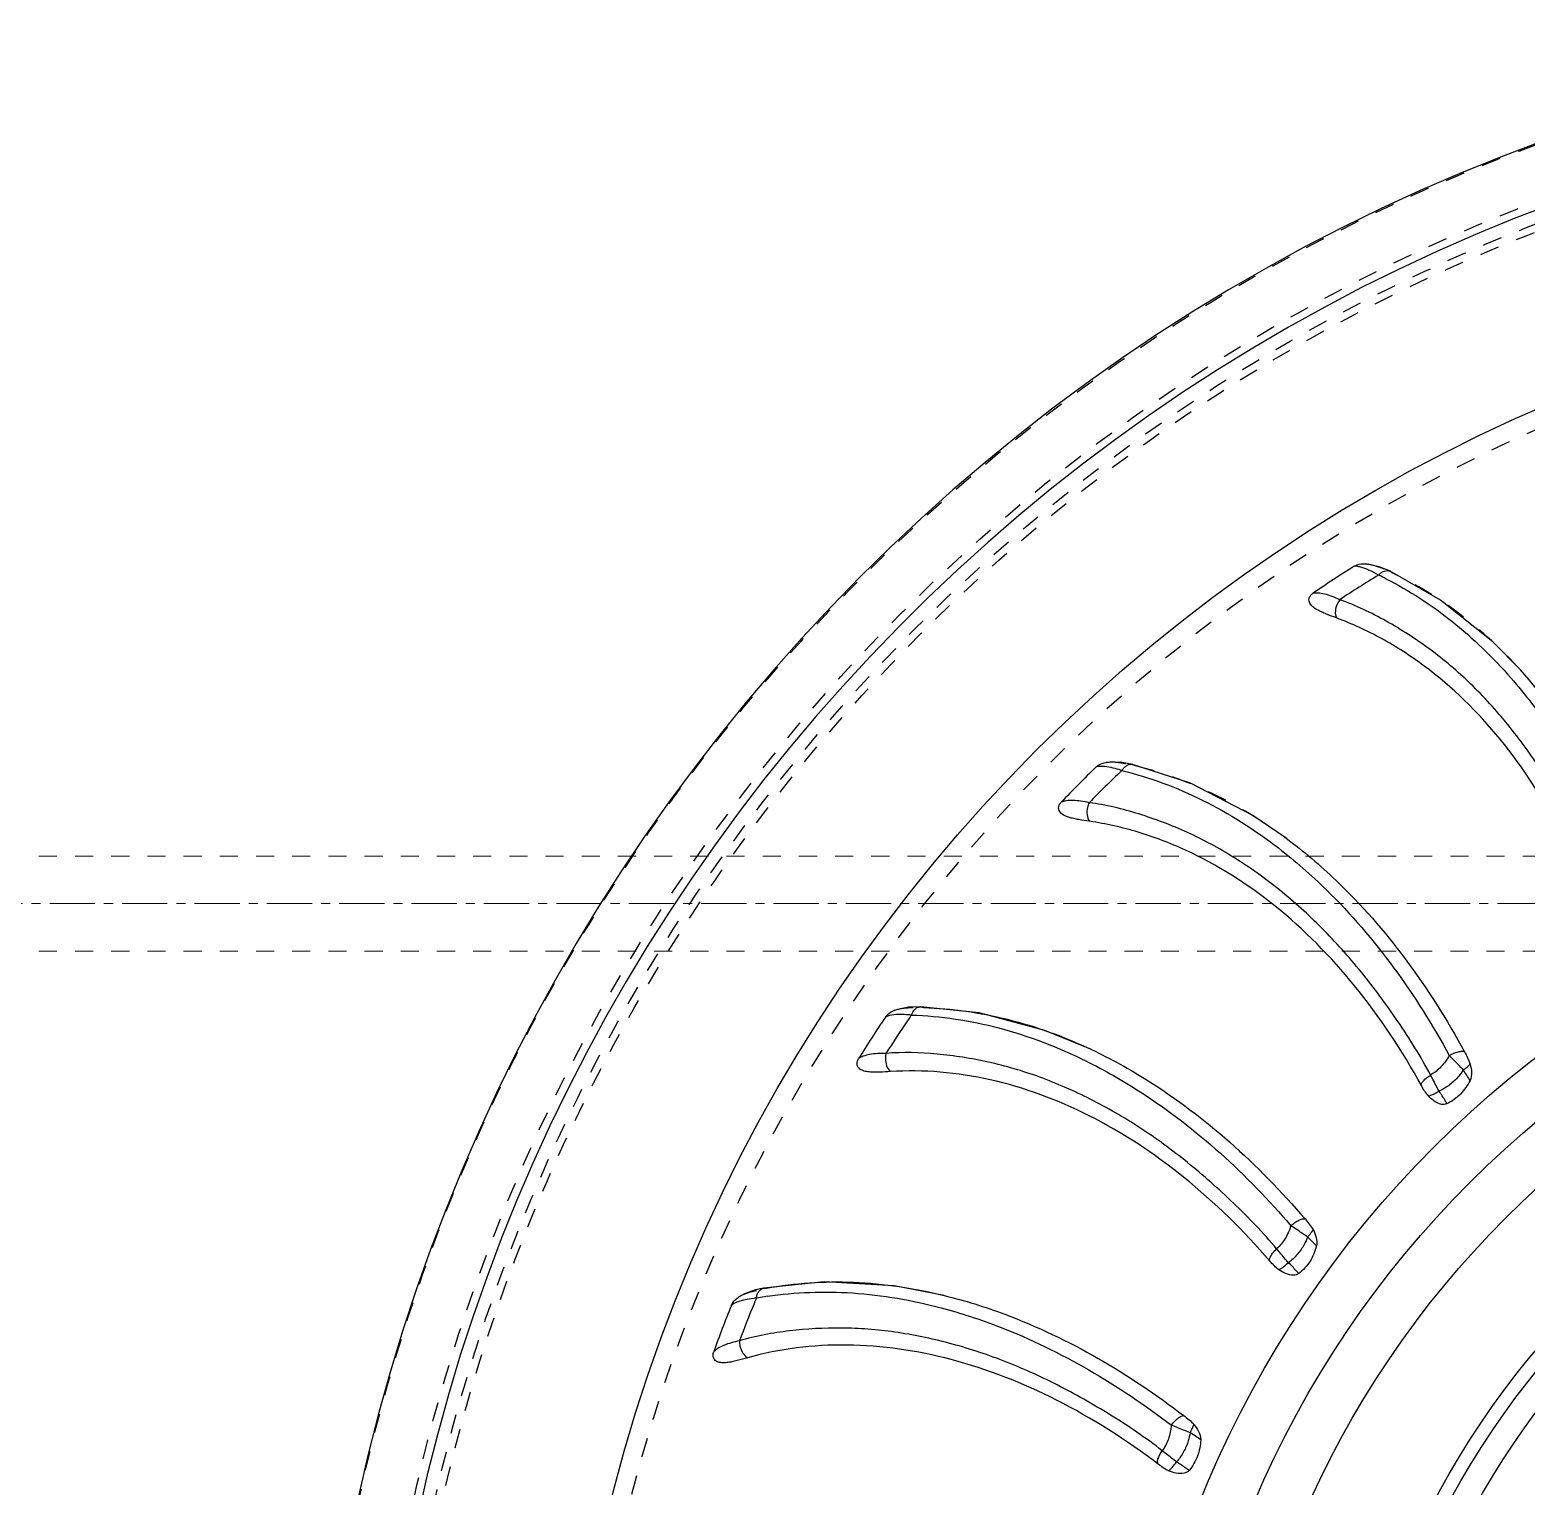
# Model space of a CAD drawing. Header units: millimetres. Extents: x 723 to 11228, y -2384 to 1578.
# Drawn here: x 1032.6 to 1158.6, y -697.4 to -574.8 of the extents above; entities that cross this region are included whole.
import ezdxf

# ---------------------------------------------------------------- set-up
doc = ezdxf.new("R2010")
doc.units = ezdxf.units.MM
doc.header["$LTSCALE"] = 16.335
doc.linetypes.add('CENTER', pattern=[0.6, 0.375, -0.075, 0.075, -0.075])
doc.linetypes.add('HIDDEN', pattern=[0.2, 0.1, -0.1])
doc.layers.get('0').update_dxf_attribs({"linetype": 'CONTINUOUS'})
doc.layers.add('cool', color=153, linetype='HIDDEN', lineweight=9)
doc.layers.add('DEFAULT_2', color=8, linetype='HIDDEN')

msp = doc.modelspace()

# ---------------------------------------------------------------- linework, layer by layer
at = {"color": 7, "linetype": 'Continuous'}
for p, q in [((1146.208, -619.957), (1145.061, -619.72)), ((1147.154, -620.345), (1146.208, -619.957)), ((1106.553, -657.058), (1105.366, -657.329)), ((1107.593, -657.025), (1106.553, -657.058)), ((1092.774, -681.185), (1092.246, -681.481)), ((1093.695, -680.862), (1092.774, -681.185)), ((1094.372, -680.711), (1093.695, -680.862)), ((1094.371, -680.711), (1094.372, -680.711))]:
    msp.add_line(p, q, dxfattribs=at)
for points in [[(1158.102, -628.653), (1155.785, -626.299), (1151.386, -622.778), (1147.151, -620.343)], [(1125.446, -636.606), (1124.43, -636.422), (1123.233, -636.435)], [(1138.366, -642.811), (1135.565, -640.904), (1130.319, -638.2), (1125.443, -636.605)], [(1121.976, -660.62), (1118.055, -659.008), (1112.527, -657.541), (1107.59, -657.025)], [(1109.567, -681.326), (1105.353, -680.519), (1099.462, -680.184), (1094.371, -680.711)]]:
    msp.add_lwpolyline(points, dxfattribs=at)
for radius in [136.298, 71.088, 69.932, 67.835]:
    msp.add_circle((1213.765, -731.744), radius, dxfattribs=at)
at = {"color": 3}
for radius in [89, 80.5]:
    msp.add_circle((1213.765, -731.744), radius, dxfattribs=at)
at = {"color": 6}
msp.add_circle((1213.765, -731.744), 84.75, dxfattribs=at)
at = {"color": 7, "linetype": 'Continuous'}
for centre, radius, start, end in [((1213.765, -731.744), 157.1, 100.49785, 79.50215), ((1213.765, -731.744), 151.848, 100.82307, 79.17693), ((1199.437, -708.244), 104.217, 122.06089, 124.35204), ((1198.668, -706.986), 101.036, 121.30974, 123.50732), ((1132.764, -648.491), 30.885, 63.00913, 64.28699), ((1146.892, -620.893), 0.604, 64.807, 68.72473), ((1194.869, -711.722), 104.232, 134.06509, 136.35669), ((1193.848, -710.644), 101.036, 133.30974, 135.50732), ((1125.303, -637.199), 0.607, 76.76569, 82.88552), ((1189.854, -715.196), 100.987, 145.30953, 145.59102), ((1107.576, -657.635), 0.607, 88.72573, 94.41272), ((1191.124, -716.071), 104.244, 146.06849, 148.3602), ((1189.897, -715.225), 101.039, 145.59116, 147.50731), ((1052.525, -728.103), 120.333, 32.62924, 33.13086), ((1055.293, -761.68), 120.328, 44.62422, 45.13087), ((1186.933, -720.507), 100.987, 157.30953, 157.59954), ((1099.278, -711.939), 30.884, 99.01127, 100.28699), ((1099.314, -712.164), 31.113, 98.56983, 99.01225), ((1188.363, -721.101), 104.253, 158.07108, 160.36369), ((1186.982, -720.527), 101.039, 157.59968, 159.50731), ((1064.98, -793.948), 120.323, 56.62044, 57.13088)]:
    msp.add_arc(centre, radius, start, end, dxfattribs=at)
for points, knots in [([(1144.116, -619.922), (1144.191, -619.875), (1144.488, -619.737), (1144.824, -619.707), (1145.061, -619.72)], [0, 0, 0, 0, 0.2709484, 1, 1, 1, 1]), ([(1144.655, -619.992), (1144.605, -619.979), (1144.429, -619.938), (1144.246, -619.915), (1144.116, -619.921)], [0, 0, 0, 0, 0.2844984, 1, 1, 1, 1]), ([(1146.164, -620.665), (1145.899, -620.51), (1145.41, -620.253), (1144.892, -620.053), (1144.655, -619.992)], [0, 0, 0, 0, 0.5557014, 1, 1, 1, 1]), ([(1146.164, -620.665), (1146.229, -620.593), (1146.374, -620.466), (1146.617, -620.329), (1146.874, -620.271), (1147.039, -620.301), (1147.112, -620.329)], [0, 0, 0, 0, 0.2738031, 0.5394234, 0.7804434, 1, 1, 1, 1]), ([(1146.781, -620.97), (1148.739, -621.967), (1152.537, -624.442), (1155.786, -627.591), (1157.301, -629.322)], [0, 0, 0, 0, 0.4885277, 1, 1, 1, 1]), ([(1142.61, -624.271), (1142.328, -624.166), (1141.908, -624.009), (1141.363, -623.78), (1140.978, -623.589), (1140.686, -623.397), (1140.489, -623.209), (1140.371, -623.048), (1140.294, -622.855), (1140.293, -622.624), (1140.408, -622.386), (1140.548, -622.26), (1140.63, -622.204)], [0, 0, 0, 0, 0.2538979, 0.3782254, 0.4993335, 0.6157731, 0.672099, 0.7275364, 0.7836074, 0.844389, 0.9165184, 1, 1, 1, 1]), ([(1142.892, -622.741), (1142.476, -622.55), (1141.879, -622.309), (1141.105, -622.174), (1140.774, -622.177), (1140.629, -622.204)], [0, 0, 0, 0, 0.5832974, 0.8124911, 1, 1, 1, 1]), ([(1142.892, -622.741), (1142.804, -622.852), (1142.537, -623.307), (1142.451, -623.916), (1142.61, -624.271)], [0, 0, 0, 0, 0.2665182, 1, 1, 1, 1]), ([(1166.255, -651.158), (1165.78, -649.456), (1164.875, -646.976), (1163.492, -643.779), (1162.385, -641.476), (1161.191, -639.264), (1159.489, -636.475), (1157.15, -633.246), (1154.512, -630.347), (1152.254, -628.293), (1149.932, -626.452), (1146.868, -624.479), (1144.248, -623.207), (1142.892, -622.741)], [0, 0, 0, 0, 0.1391804, 0.2073565, 0.2744418, 0.3404175, 0.4052995, 0.5317363, 0.6538274, 0.7133763, 0.7720291, 0.887033, 1, 1, 1, 1]), ([(1165.319, -651.86), (1164.342, -648.627), (1161.931, -642.499), (1156.798, -634.428), (1151.351, -629.082), (1146.486, -625.944), (1143.917, -624.761), (1142.61, -624.271)], [0, 0, 0, 0, 0.2742214, 0.5312824, 0.7713619, 0.8866941, 1, 1, 1, 1]), ([(1169.459, -649.823), (1168.851, -647.773), (1166.217, -640.18), (1162.068, -633.028), (1158.101, -628.654)], [0, 0, 0, 0, 0.2658107, 1, 1, 1, 1]), ([(1157.301, -629.322), (1158.509, -630.702), (1161.392, -634.469), (1165.19, -641.316), (1167.271, -646.927), (1168.146, -649.864)], [0, 0, 0, 0, 0.2352327, 0.6069072, 1, 1, 1, 1]), ([(1122.378, -636.826), (1122.44, -636.766), (1122.694, -636.574), (1123.005, -636.474), (1123.233, -636.436)], [0, 0, 0, 0, 0.2702627, 1, 1, 1, 1]), ([(1123.634, -636.876), (1123.396, -636.827), (1122.979, -636.762), (1122.55, -636.779), (1122.378, -636.826)], [0, 0, 0, 0, 0.577155, 1, 1, 1, 1]), ([(1124.544, -637.125), (1124.464, -637.098), (1124.164, -637.004), (1123.859, -636.923), (1123.634, -636.876)], [0, 0, 0, 0, 0.2679443, 1, 1, 1, 1]), ([(1124.544, -637.125), (1124.592, -637.043), (1124.703, -636.892), (1124.907, -636.71), (1125.138, -636.597), (1125.302, -636.587), (1125.378, -636.596)], [0, 0, 0, 0, 0.272474, 0.5377649, 0.7797135, 1, 1, 1, 1]), ([(1124.544, -637.124), (1126.877, -637.694), (1131.538, -639.432), (1135.72, -642.102), (1137.72, -643.643)], [0, 0, 0, 0, 0.4875012, 1, 1, 1, 1]), ([(1121.824, -641.399), (1121.525, -641.355), (1121.079, -641.289), (1120.493, -641.179), (1120.075, -641.072), (1119.746, -640.945), (1119.514, -640.802), (1119.363, -640.669), (1119.247, -640.495), (1119.198, -640.268), (1119.262, -640.01), (1119.373, -639.857), (1119.442, -639.785)], [0, 0, 0, 0, 0.2539225, 0.3782973, 0.4994507, 0.615907, 0.6722227, 0.7276357, 0.7836733, 0.844425, 0.9165339, 1, 1, 1, 1]), ([(1121.776, -639.836), (1121.327, -639.735), (1120.689, -639.623), (1119.9, -639.654), (1119.577, -639.728), (1119.441, -639.785)], [0, 0, 0, 0, 0.5840112, 0.8130029, 1, 1, 1, 1]), ([(1121.776, -639.836), (1121.712, -639.964), (1121.545, -640.467), (1121.59, -641.086), (1121.823, -641.399)], [0, 0, 0, 0, 0.2670471, 1, 1, 1, 1]), ([(1150.536, -662.774), (1149.717, -661.209), (1148.317, -658.971), (1146.299, -656.131), (1144.738, -654.108), (1143.11, -652.193), (1140.865, -649.819), (1137.906, -647.147), (1134.722, -644.86), (1132.087, -643.321), (1129.433, -642.003), (1126.026, -640.709), (1123.199, -640.01), (1121.776, -639.836)], [0, 0, 0, 0, 0.1391804, 0.2073565, 0.2744418, 0.3404175, 0.4052995, 0.5317363, 0.6538274, 0.7133763, 0.7720291, 0.887033, 1, 1, 1, 1]), ([(1149.768, -663.658), (1148.14, -660.699), (1144.508, -655.208), (1137.81, -648.382), (1131.372, -644.286), (1125.962, -642.229), (1123.204, -641.606), (1121.824, -641.399)], [0, 0, 0, 0, 0.2742211, 0.5312788, 0.7713579, 0.8866915, 1, 1, 1, 1]), ([(1137.72, -643.643), (1139.138, -644.736), (1144.846, -649.742), (1149.347, -656.033), (1152.116, -661.115)], [0, 0, 0, 0, 0.2361856, 1, 1, 1, 1]), ([(1138.366, -642.812), (1139.85, -643.915), (1143.495, -647.018), (1148.688, -652.978), (1151.918, -658.084), (1153.395, -660.804)], [0, 0, 0, 0, 0.2350607, 0.6066553, 1, 1, 1, 1]), ([(1105.872, -657.666), (1105.628, -657.668), (1105.206, -657.692), (1104.789, -657.798), (1104.631, -657.881)], [0, 0, 0, 0, 0.5778118, 1, 1, 1, 1]), ([(1104.632, -657.881), (1104.678, -657.812), (1104.881, -657.576), (1105.157, -657.415), (1105.366, -657.33)], [0, 0, 0, 0, 0.2696985, 1, 1, 1, 1]), ([(1106.819, -657.72), (1106.734, -657.711), (1106.42, -657.681), (1106.103, -657.665), (1105.872, -657.666)], [0, 0, 0, 0, 0.2680614, 1, 1, 1, 1]), ([(1106.818, -657.72), (1106.849, -657.63), (1106.927, -657.458), (1107.089, -657.238), (1107.293, -657.079), (1107.453, -657.036), (1107.529, -657.03)], [0, 0, 0, 0, 0.2724785, 0.5378267, 0.7797171, 1, 1, 1, 1]), ([(1106.819, -657.72), (1109.299, -657.794), (1114.387, -658.57), (1119.175, -660.42), (1121.518, -661.579)], [0, 0, 0, 0, 0.486965, 1, 1, 1, 1]), ([(1107.833, -657.087), (1110.216, -657.149), (1115.097, -657.852), (1119.713, -659.552), (1121.976, -660.621)], [0, 0, 0, 0, 0.4877966, 1, 1, 1, 1]), ([(1105.053, -662.472), (1104.75, -662.49), (1104.298, -662.519), (1103.7, -662.534), (1103.266, -662.518), (1102.916, -662.462), (1102.658, -662.371), (1102.482, -662.271), (1102.332, -662.125), (1102.236, -661.913), (1102.245, -661.646), (1102.322, -661.472), (1102.375, -661.387)], [0, 0, 0, 0, 0.2539439, 0.3783579, 0.4995494, 0.6160209, 0.6723294, 0.7277236, 0.7837341, 0.8444592, 0.9165472, 1, 1, 1, 1]), ([(1104.675, -660.948), (1104.213, -660.943), (1103.563, -660.966), (1102.796, -661.162), (1102.494, -661.303), (1102.374, -661.387)], [0, 0, 0, 0, 0.5845841, 0.813413, 1, 1, 1, 1]), ([(1104.675, -660.948), (1104.638, -661.087), (1104.58, -661.617), (1104.755, -662.216), (1105.053, -662.472)], [0, 0, 0, 0, 0.2674779, 1, 1, 1, 1]), ([(1137.576, -677.405), (1136.449, -676.044), (1134.614, -674.146), (1132.05, -671.788), (1130.102, -670.134), (1128.112, -668.599), (1125.423, -666.743), (1121.973, -664.745), (1118.383, -663.17), (1115.485, -662.212), (1112.615, -661.475), (1109.013, -660.918), (1106.103, -660.822), (1104.675, -660.948)], [0, 0, 0, 0, 0.1391804, 0.2073565, 0.2744418, 0.3404175, 0.4052995, 0.5317363, 0.6538274, 0.7133763, 0.7720291, 0.887033, 1, 1, 1, 1]), ([(1121.976, -660.621), (1123.616, -661.395), (1127.718, -663.666), (1133.877, -668.348), (1138, -672.584), (1139.965, -674.884)], [0, 0, 0, 0, 0.2354325, 0.6071371, 1, 1, 1, 1]), ([(1152.116, -661.115), (1151.911, -661.455), (1151.478, -662.104), (1150.856, -662.582), (1150.536, -662.774)], [0, 0, 0, 0, 0.5152924, 1, 1, 1, 1]), ([(1152.116, -661.115), (1152.236, -661.046), (1152.48, -660.926), (1152.838, -660.797), (1153.146, -660.75), (1153.332, -660.769), (1153.395, -660.804)], [0, 0, 0, 0, 0.3066179, 0.6039373, 0.8410673, 1, 1, 1, 1]), ([(1153.294, -662.335), (1153.196, -662.232), (1152.805, -661.824), (1152.41, -661.42), (1152.116, -661.115)], [0, 0, 0, 0, 0.2514606, 1, 1, 1, 1]), ([(1153.395, -660.804), (1153.486, -660.971), (1153.665, -661.308), (1153.817, -661.66), (1153.871, -661.844)], [0, 0, 0, 0, 0.4987076, 1, 1, 1, 1]), ([(1137.009, -678.431), (1134.802, -675.876), (1130.108, -671.26), (1122.139, -665.977), (1114.992, -663.31), (1109.273, -662.423), (1106.446, -662.387), (1105.053, -662.472)], [0, 0, 0, 0, 0.2742207, 0.5312759, 0.771355, 0.8866896, 1, 1, 1, 1]), ([(1121.518, -661.579), (1123.09, -662.356), (1129.531, -666.047), (1135.096, -671.157), (1138.777, -675.454)], [0, 0, 0, 0, 0.2365463, 1, 1, 1, 1]), ([(1153.294, -662.335), (1153.173, -662.528), (1152.836, -662.993), (1152.163, -663.624), (1151.567, -663.981), (1151.251, -664.117)], [0, 0, 0, 0, 0.2488904, 0.6245378, 1, 1, 1, 1]), ([(1153.294, -662.335), (1153.412, -662.251), (1153.612, -662.096), (1153.801, -661.926), (1153.871, -661.843)], [0, 0, 0, 0, 0.571828, 1, 1, 1, 1]), ([(1153.871, -661.844), (1153.937, -662.065), (1154.026, -662.523), (1153.972, -663.01), (1153.866, -663.22)], [0, 0, 0, 0, 0.4959782, 1, 1, 1, 1]), ([(1149.768, -663.658), (1149.748, -663.603), (1149.785, -663.443), (1149.945, -663.223), (1150.207, -662.988), (1150.42, -662.843), (1150.536, -662.774)], [0, 0, 0, 0, 0.1430964, 0.3674489, 0.6701782, 1, 1, 1, 1]), ([(1151.251, -664.117), (1151.19, -664.005), (1151.041, -663.72), (1150.805, -663.272), (1150.628, -662.937), (1150.536, -662.774)], [0, 0, 0, 0, 0.2524693, 0.6324407, 1, 1, 1, 1]), ([(1153.866, -663.22), (1153.656, -663.638), (1153.123, -664.426), (1152.345, -664.991), (1151.92, -665.187)], [0, 0, 0, 0, 0.4998214, 1, 1, 1, 1]), ([(1150.353, -664.525), (1150.404, -664.52), (1150.529, -664.482), (1150.833, -664.356), (1151.078, -664.221), (1151.251, -664.117)], [0, 0, 0, 0, 0.156201, 0.3892846, 1, 1, 1, 1]), ([(1151.92, -665.187), (1151.85, -665.22), (1151.697, -665.258), (1151.316, -665.231), (1150.835, -664.986), (1150.504, -664.688), (1150.353, -664.525)], [0, 0, 0, 0, 0.1297516, 0.2573165, 0.629954, 1, 1, 1, 1]), ([(1151.921, -665.187), (1151.868, -665.096), (1151.734, -664.87), (1151.526, -664.503), (1151.346, -664.244), (1151.251, -664.117)], [0, 0, 0, 0, 0.2498589, 0.6246957, 1, 1, 1, 1]), ([(1138.776, -675.454), (1138.879, -675.361), (1139.094, -675.192), (1139.419, -674.991), (1139.71, -674.881), (1139.897, -674.862), (1139.965, -674.884)], [0, 0, 0, 0, 0.3070449, 0.6046758, 0.8416187, 1, 1, 1, 1]), ([(1139.965, -674.884), (1140.088, -675.029), (1140.333, -675.32), (1140.555, -675.631), (1140.646, -675.798)], [0, 0, 0, 0, 0.4987244, 1, 1, 1, 1]), ([(1138.777, -675.454), (1138.646, -675.829), (1138.358, -676.554), (1137.849, -677.151), (1137.576, -677.405)], [0, 0, 0, 0, 0.5152924, 1, 1, 1, 1]), ([(1140.182, -676.402), (1140.104, -676.616), (1139.871, -677.141), (1139.344, -677.898), (1138.835, -678.372), (1138.554, -678.57)], [0, 0, 0, 0, 0.2488904, 0.6245378, 1, 1, 1, 1]), ([(1140.182, -676.402), (1140.065, -676.322), (1139.597, -676.004), (1139.127, -675.691), (1138.776, -675.454)], [0, 0, 0, 0, 0.2514606, 1, 1, 1, 1]), ([(1140.182, -676.402), (1140.281, -676.294), (1140.444, -676.1), (1140.595, -675.894), (1140.646, -675.798)], [0, 0, 0, 0, 0.5727435, 1, 1, 1, 1]), ([(1140.646, -675.798), (1140.758, -676.002), (1140.944, -676.435), (1140.993, -676.927), (1140.933, -677.156)], [0, 0, 0, 0, 0.4959766, 1, 1, 1, 1]), ([(1137.009, -678.431), (1136.978, -678.382), (1136.979, -678.217), (1137.089, -677.968), (1137.298, -677.684), (1137.476, -677.497), (1137.576, -677.405)], [0, 0, 0, 0, 0.1426718, 0.3667435, 0.6697286, 1, 1, 1, 1]), ([(1138.554, -678.57), (1138.471, -678.473), (1138.267, -678.225), (1137.942, -677.836), (1137.699, -677.545), (1137.576, -677.405)], [0, 0, 0, 0, 0.2524693, 0.6324407, 1, 1, 1, 1]), ([(1140.933, -677.156), (1140.815, -677.609), (1140.457, -678.49), (1139.813, -679.205), (1139.439, -679.485)], [0, 0, 0, 0, 0.4998214, 1, 1, 1, 1]), ([(1137.759, -679.157), (1137.808, -679.141), (1137.921, -679.079), (1138.194, -678.892), (1138.406, -678.708), (1138.554, -678.57)], [0, 0, 0, 0, 0.1552666, 0.3881267, 1, 1, 1, 1]), ([(1139.439, -679.485), (1139.368, -679.406), (1139.188, -679.211), (1138.907, -678.893), (1138.674, -678.675), (1138.554, -678.57)], [0, 0, 0, 0, 0.2498581, 0.6246938, 1, 1, 1, 1]), ([(1094.616, -680.724), (1097.02, -680.277), (1102.075, -679.953), (1107.071, -680.712), (1109.568, -681.325)], [0, 0, 0, 0, 0.4873987, 1, 1, 1, 1]), ([(1139.439, -679.485), (1139.376, -679.532), (1139.233, -679.601), (1138.853, -679.653), (1138.328, -679.511), (1137.94, -679.286), (1137.758, -679.157)], [0, 0, 0, 0, 0.1297556, 0.2573152, 0.6299407, 1, 1, 1, 1]), ([(1091.653, -682.167), (1091.684, -682.091), (1091.83, -681.821), (1092.062, -681.607), (1092.246, -681.481)], [0, 0, 0, 0, 0.269347, 1, 1, 1, 1]), ([(1093.763, -681.551), (1093.678, -681.559), (1093.363, -681.595), (1093.049, -681.647), (1092.822, -681.696)], [0, 0, 0, 0, 0.2681467, 1, 1, 1, 1]), ([(1093.763, -681.551), (1093.775, -681.445), (1093.818, -681.245), (1093.949, -680.983), (1094.136, -680.793), (1094.294, -680.725), (1094.372, -680.711)], [0, 0, 0, 0, 0.2883955, 0.550235, 0.7851213, 1, 1, 1, 1]), ([(1094.678, -681.399), (1097.047, -681.042), (1102.007, -680.873), (1106.884, -681.722), (1109.323, -682.368)], [0, 0, 0, 0, 0.4870964, 1, 1, 1, 1]), ([(1109.568, -681.325), (1111.302, -681.751), (1118.529, -684.015), (1125.175, -687.933), (1129.756, -691.448)], [0, 0, 0, 0, 0.2362086, 1, 1, 1, 1]), ([(1092.822, -681.696), (1092.583, -681.748), (1092.175, -681.86), (1091.789, -682.052), (1091.653, -682.167)], [0, 0, 0, 0, 0.5782917, 1, 1, 1, 1]), ([(1109.323, -682.368), (1110.99, -682.809), (1117.917, -685.092), (1124.296, -688.876), (1128.709, -692.252)], [0, 0, 0, 0, 0.2368254, 1, 1, 1, 1]), ([(1127.94, -694.411), (1126.556, -693.314), (1124.366, -691.839), (1121.368, -690.066), (1119.119, -688.853), (1116.852, -687.765), (1113.836, -686.509), (1110.047, -685.272), (1106.207, -684.477), (1103.174, -684.143), (1100.213, -684.018), (1096.575, -684.223), (1093.708, -684.734), (1092.337, -685.154)], [0, 0, 0, 0, 0.1391804, 0.2073565, 0.2744418, 0.3404175, 0.4052995, 0.5317363, 0.6538274, 0.7133763, 0.7720291, 0.887033, 1, 1, 1, 1]), ([(1092.337, -685.154), (1091.882, -685.245), (1091.25, -685.403), (1090.539, -685.756), (1090.273, -685.958), (1090.173, -686.066)], [0, 0, 0, 0, 0.5849924, 0.8137049, 1, 1, 1, 1]), ([(1092.337, -685.154), (1092.33, -685.298), (1092.384, -685.83), (1092.682, -686.382), (1093.028, -686.569)], [0, 0, 0, 0, 0.267789, 1, 1, 1, 1]), ([(1093.028, -686.57), (1092.734, -686.651), (1092.297, -686.774), (1091.713, -686.914), (1091.284, -686.989), (1090.929, -687.008), (1090.657, -686.973), (1090.463, -686.912), (1090.285, -686.8), (1090.147, -686.612), (1090.1, -686.348), (1090.14, -686.161), (1090.174, -686.067)], [0, 0, 0, 0, 0.2539626, 0.3784062, 0.4996253, 0.6161058, 0.6724069, 0.7277847, 0.7837734, 0.8444807, 0.9165584, 1, 1, 1, 1]), ([(1127.6, -695.533), (1124.911, -693.493), (1119.361, -689.954), (1110.468, -686.444), (1102.923, -685.322), (1097.145, -685.644), (1094.373, -686.197), (1093.028, -686.57)], [0, 0, 0, 0, 0.2742169, 0.5312671, 0.7713455, 0.8866839, 1, 1, 1, 1]), ([(1128.709, -692.253), (1128.791, -692.14), (1128.966, -691.93), (1129.243, -691.666), (1129.505, -691.498), (1129.684, -691.441), (1129.755, -691.448)], [0, 0, 0, 0, 0.30737, 0.6052379, 0.8420372, 1, 1, 1, 1]), ([(1129.756, -691.448), (1129.906, -691.563), (1130.205, -691.796), (1130.487, -692.053), (1130.611, -692.197)], [0, 0, 0, 0, 0.4987372, 1, 1, 1, 1]), ([(1128.709, -692.253), (1128.66, -692.647), (1128.528, -693.415), (1128.155, -694.105), (1127.94, -694.411)], [0, 0, 0, 0, 0.5152924, 1, 1, 1, 1]), ([(1130.282, -692.888), (1130.15, -692.834), (1129.627, -692.62), (1129.101, -692.412), (1128.709, -692.253)], [0, 0, 0, 0, 0.2514606, 1, 1, 1, 1]), ([(1130.282, -692.888), (1130.25, -693.113), (1130.131, -693.675), (1129.773, -694.525), (1129.373, -695.094), (1129.14, -695.347)], [0, 0, 0, 0, 0.2488904, 0.6245378, 1, 1, 1, 1]), ([(1130.281, -692.888), (1130.356, -692.762), (1130.476, -692.537), (1130.581, -692.302), (1130.61, -692.198)], [0, 0, 0, 0, 0.5734411, 1, 1, 1, 1]), ([(1130.611, -692.197), (1130.765, -692.374), (1131.039, -692.76), (1131.191, -693.235), (1131.18, -693.473)], [0, 0, 0, 0, 0.4959751, 1, 1, 1, 1]), ([(1131.18, -693.473), (1131.158, -693.94), (1130.991, -694.877), (1130.51, -695.71), (1130.202, -696.062)], [0, 0, 0, 0, 0.4998203, 1, 1, 1, 1]), ([(1127.601, -695.533), (1127.56, -695.492), (1127.525, -695.331), (1127.582, -695.064), (1127.726, -694.742), (1127.862, -694.521), (1127.94, -694.411)], [0, 0, 0, 0, 0.142362, 0.366225, 0.6693975, 1, 1, 1, 1]), ([(1129.14, -695.347), (1129.038, -695.269), (1128.787, -695.07), (1128.389, -694.756), (1128.09, -694.522), (1127.94, -694.411)], [0, 0, 0, 0, 0.2524693, 0.6324407, 1, 1, 1, 1]), ([(1128.482, -696.087), (1128.527, -696.062), (1128.625, -695.977), (1128.854, -695.738), (1129.023, -695.513), (1129.14, -695.347)], [0, 0, 0, 0, 0.1545762, 0.3872701, 1, 1, 1, 1]), ([(1130.202, -696.062), (1130.115, -695.999), (1129.898, -695.845), (1129.554, -695.591), (1129.28, -695.425), (1129.14, -695.347)], [0, 0, 0, 0, 0.2498576, 0.6246924, 1, 1, 1, 1]), ([(1130.202, -696.062), (1130.15, -696.121), (1130.023, -696.219), (1129.661, -696.349), (1129.115, -696.318), (1128.688, -696.176), (1128.482, -696.087)], [0, 0, 0, 0, 0.1297592, 0.2573163, 0.629933, 1, 1, 1, 1])]:
    msp.add_open_spline(points, degree=3, knots=knots, dxfattribs=at)
for points in [[(1150.353, -664.525), (1150.116, -664.27), (1149.936, -663.964), (1149.768, -663.658)], [(1137.758, -679.157), (1137.475, -678.956), (1137.236, -678.694), (1137.009, -678.431)], [(1128.482, -696.087), (1128.164, -695.949), (1127.877, -695.743), (1127.6, -695.533)]]:
    msp.add_open_spline(points, degree=3, dxfattribs=at)
at = {"layer": 'cool', "ltscale": 0.932966}
for p, q in [((1018.095, -644.332), (1198.765, -644.332)), ((1018.095, -652.332), (1198.765, -652.332))]:
    msp.add_line(p, q, dxfattribs=at)
at = {"layer": 'cool', "color": 1, "linetype": 'CENTER', "ltscale": 0.621977}
msp.add_line((1003.765, -648.332), (1198.765, -648.332), dxfattribs=at)
at = {"layer": 'DEFAULT_2', "color": 8, "linetype": 'HIDDEN'}
for p, q in [((1147.151, -620.343), (1147.154, -620.345)), ((1147.154, -620.345), (1147.337, -620.485)), ((1125.443, -636.605), (1125.446, -636.606)), ((1125.446, -636.606), (1125.661, -636.711)), ((1107.59, -657.025), (1107.593, -657.025)), ((1107.593, -657.025), (1107.833, -657.086)), ((1094.372, -680.711), (1094.616, -680.724))]:
    msp.add_line(p, q, dxfattribs=at)
for radius in [156.986, 150.751, 150.116, 134.737]:
    msp.add_circle((1213.765, -731.744), radius, dxfattribs=at)
at = {"layer": 'DEFAULT_2', "color": 4, "linetype": 'HIDDEN'}
msp.add_circle((1213.765, -731.744), 152.5, dxfattribs=at)
at = {"layer": 'DEFAULT_2', "color": 8, "linetype": 'HIDDEN'}
for points, knots in [([(1145.061, -619.72), (1145.471, -619.742), (1146.256, -619.98), (1146.983, -620.316), (1147.337, -620.485)], [0, 0, 0, 0, 0.5117388, 1, 1, 1, 1]), ([(1158.101, -628.654), (1156.547, -626.94), (1153.215, -623.837), (1149.334, -621.438), (1147.337, -620.485)], [0, 0, 0, 0, 0.511086, 1, 1, 1, 1]), ([(1123.233, -636.436), (1123.646, -636.366), (1124.48, -636.436), (1125.274, -636.618), (1125.662, -636.711)], [0, 0, 0, 0, 0.5121082, 1, 1, 1, 1]), ([(1125.662, -636.711), (1127.904, -637.25), (1132.38, -638.876), (1136.427, -641.371), (1138.366, -642.812)], [0, 0, 0, 0, 0.4883086, 1, 1, 1, 1]), ([(1105.366, -657.33), (1105.76, -657.169), (1106.603, -657.062), (1107.429, -657.076), (1107.833, -657.087)], [0, 0, 0, 0, 0.5124116, 1, 1, 1, 1]), ([(1092.246, -681.481), (1092.598, -681.239), (1093.403, -680.956), (1094.217, -680.798), (1094.616, -680.724)], [0, 0, 0, 0, 0.5126367, 1, 1, 1, 1])]:
    msp.add_open_spline(points, degree=3, knots=knots, dxfattribs=at)

doc.saveas('drawing.dxf')
